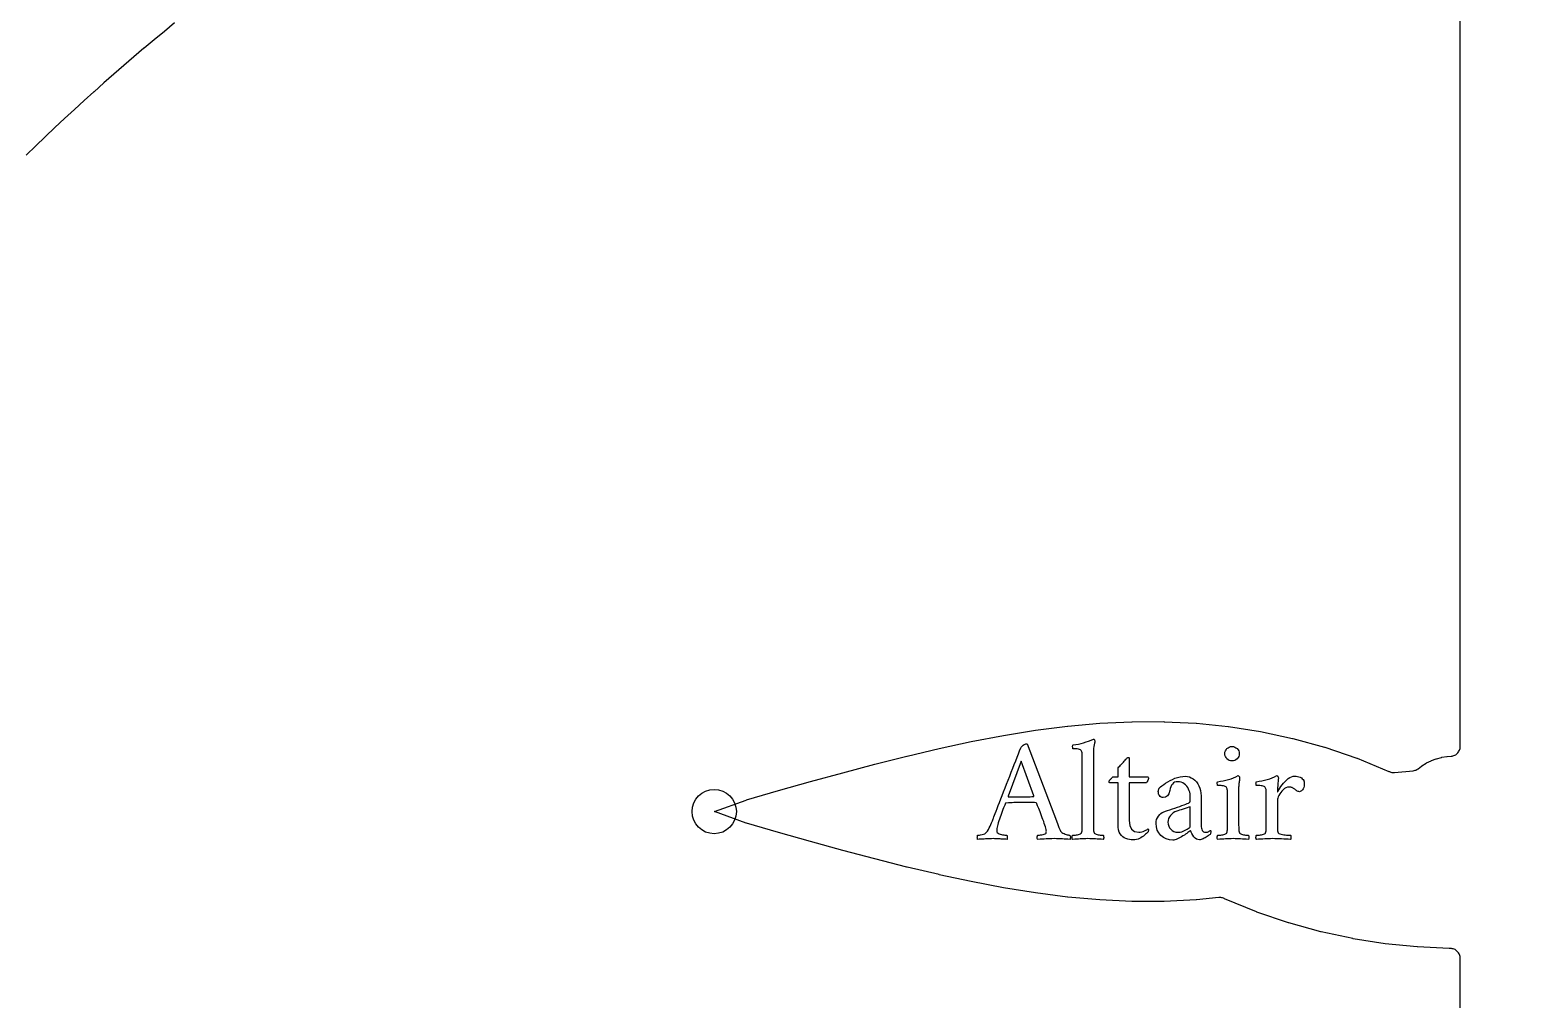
# Model space of a CAD drawing. Header units: millimetres. Extents: x -94 to 94, y -94 to 94.
# Drawn here: x -38.47 to -0.31, y 44.94 to 69.72 of the extents above; entities that cross this region are included whole.
import ezdxf

# ---------------------------------------------------------------- set-up
doc = ezdxf.new("R2010")
doc.units = ezdxf.units.MM
for name, color, linetype in [('CUT_INNER', 6, 'Continuous'), ('ENGRAVE', 7, 'Continuous'), ('TEXT', 5, 'Continuous')]:
    doc.layers.add(name, color=color, linetype=linetype)

msp = doc.modelspace()

# ---------------------------------------------------------------- linework, layer by layer
at = {"layer": 'CUT_INNER'}
for points in [[(-1.89, 30.3648), (-1.89, 45.9868), (-1.8912, 46.0113), (-1.8948, 46.0356), (-1.9008, 46.0594), (-1.909, 46.0825), (-1.9195, 46.1047), (-1.9322, 46.1257), (-1.9468, 46.1454), (-1.9633, 46.1636), (-1.9815, 46.1801), (-2.0012, 46.1947), (-2.0223, 46.2073), (-2.0445, 46.2178), (-2.0676, 46.226), (-2.0914, 46.232), (-2.1157, 46.2356), (-2.1402, 46.2368), (-2.1629, 46.2367), (-2.1691, 46.2369), (-2.9845, 46.2765), (-2.991, 46.277), (-3.8061, 46.3594), (-3.8128, 46.3602), (-4.6277, 46.4875), (-4.6346, 46.4888), (-5.4494, 46.6632), (-5.4564, 46.6649), (-6.2711, 46.889), (-6.2782, 46.8912), (-7.0926, 47.1684), (-7.1001, 47.1712), (-7.9137, 47.5078), (-7.9269, 47.5139), (-7.9269, 47.5139), (-7.9439, 47.5215), (-7.9664, 47.5291), (-7.9895, 47.5346), (-8.0131, 47.5378), (-8.0368, 47.5388), (-8.0605, 47.5376), (-8.637, 47.4793), (-8.6435, 47.4788), (-9.4589, 47.4392), (-9.4651, 47.4391), (-10.2809, 47.4397), (-10.2866, 47.4398), (-11.1028, 47.478), (-11.1081, 47.4784), (-11.9249, 47.5513), (-11.9296, 47.5518), (-12.7469, 47.6561), (-12.751, 47.6567), (-13.5689, 47.7889), (-13.5725, 47.7895), (-14.391, 47.9462), (-14.3939, 47.9468), (-15.213, 48.124), (-15.2154, 48.1246), (-16.035, 48.3188), (-16.0368, 48.3192), (-16.857, 48.5267), (-16.8583, 48.5271), (-17.6784, 48.7445), (-18.5003, 48.9697), (-19.3222, 49.2011), (-19.3235, 49.2014), (-20.141, 49.441), (-20.1481, 49.4433), (-20.9603, 49.7352), (-20.9655, 49.7373), (-20.9603, 49.7395), (-20.1481, 50.0314), (-20.141, 50.0337), (-19.3235, 50.2732), (-19.3222, 50.2736), (-18.502, 50.5045), (-17.6804, 50.7296), (-16.8583, 50.9475), (-16.857, 50.9479), (-16.0368, 51.1554), (-16.035, 51.1559), (-15.2154, 51.3501), (-15.213, 51.3506), (-14.3939, 51.5279), (-14.391, 51.5285), (-13.5725, 51.6851), (-13.5689, 51.6857), (-12.751, 51.818), (-12.7469, 51.8186), (-11.9296, 51.9229), (-11.9249, 51.9234), (-11.1081, 51.9962), (-11.1028, 51.9966), (-10.2866, 52.0348), (-10.2809, 52.035), (-9.4651, 52.0356), (-9.4589, 52.0354), (-8.6435, 51.9958), (-8.637, 51.9953), (-7.8219, 51.913), (-7.8152, 51.9121), (-7.0002, 51.7848), (-6.9934, 51.7836), (-6.1786, 51.6091), (-6.1716, 51.6074), (-5.3569, 51.3833), (-5.3498, 51.3812), (-4.5354, 51.104), (-4.5279, 51.1011), (-3.7143, 50.7645), (-3.7011, 50.7584), (-3.7011, 50.7585), (-3.6841, 50.7508), (-3.6616, 50.7432), (-3.6385, 50.7377), (-3.6149, 50.7345), (-3.5912, 50.7335), (-3.5675, 50.7348), (-3.0908, 50.7829), (-3.068, 50.7863), (-3.0456, 50.7918), (-3.0237, 50.7993), (-3.0027, 50.8088), (-2.9827, 50.8201), (-2.9637, 50.8333), (-2.8779, 50.8992), (-2.8678, 50.9062), (-2.7601, 50.9731), (-2.7494, 50.9791), (-2.6356, 51.0352), (-2.6244, 51.0401), (-2.5056, 51.0847), (-2.494, 51.0885), (-2.3715, 51.1213), (-2.3595, 51.1239), (-2.2343, 51.1445), (-2.2222, 51.1459), (-2.1237, 51.1524), (-2.0987, 51.1553), (-2.0743, 51.1607), (-2.0504, 51.1685), (-2.0275, 51.1786), (-2.0057, 51.191), (-1.9852, 51.2055), (-1.9663, 51.222), (-1.9492, 51.2403), (-1.934, 51.2603), (-1.9208, 51.2816), (-1.9099, 51.3042), (-1.9012, 51.3277), (-1.895, 51.352), (-1.8913, 51.3768), (-1.89, 51.4019), (-1.89, 81.9231)], [(-34.7636, 69.8963), (-35.0249, 69.6832), (-35.0261, 69.6822), (-35.2861, 69.4674), (-35.2873, 69.4665), (-35.546, 69.2501), (-35.5472, 69.2491), (-35.8046, 69.0312), (-35.8057, 69.0302), (-36.0618, 68.8108), (-36.0629, 68.8097), (-36.3176, 68.5887), (-36.3188, 68.5877), (-36.5721, 68.3651), (-36.5732, 68.3641), (-36.8252, 68.1399), (-36.8263, 68.1389), (-37.0769, 67.9132), (-37.078, 67.9121), (-37.3272, 67.6849), (-37.3283, 67.6839), (-37.5761, 67.4551), (-37.5772, 67.454), (-37.8236, 67.2238), (-37.8247, 67.2227), (-38.0697, 66.9909), (-38.0708, 66.9899), (-38.3143, 66.7566), (-38.3154, 66.7555), (-38.5575, 66.5207)]]:
    msp.add_lwpolyline(points, dxfattribs=at)
at = {"layer": 'ENGRAVE'}
for centre, radius in [((0, 27.004), 62.3363), ((-20.9663, 49.7373), 0.567)]:
    msp.add_circle(centre, radius, dxfattribs=at)
at = {"layer": 'TEXT'}
for points in [[(-11.5535, 51.0889), (-11.5537, 51.1106), (-11.554, 51.1345), (-11.5546, 51.1605), (-11.5554, 51.1886), (-11.5572, 51.2163), (-11.5606, 51.2409), (-11.5657, 51.2624), (-11.5724, 51.2809), (-11.5831, 51.2997), (-11.6001, 51.3148), (-11.6235, 51.3261), (-11.6533, 51.3336), (-11.6868, 51.3385), (-11.7215, 51.3421), (-11.7574, 51.3442), (-11.7945, 51.3449), (-11.7963, 51.3478), (-11.7978, 51.3566), (-11.7991, 51.3713), (-11.8001, 51.3919), (-11.8003, 51.4128), (-11.7987, 51.4282), (-11.7955, 51.4382), (-11.7907, 51.4428), (-11.7215, 51.4518), (-11.6533, 51.4639), (-11.586, 51.4791), (-11.5197, 51.4973), (-11.4547, 51.5179), (-11.3917, 51.5402), (-11.3305, 51.5641), (-11.2712, 51.5896), (-11.2638, 51.5883), (-11.2566, 51.5844), (-11.2497, 51.5779), (-11.243, 51.5689), (-11.2372, 51.5586), (-11.2331, 51.5486), (-11.2306, 51.5389), (-11.2298, 51.5294), (-11.2311, 51.5242), (-11.235, 51.5086), (-11.2414, 51.4828), (-11.2505, 51.4465), (-11.2595, 51.4006), (-11.266, 51.3458), (-11.2699, 51.2821), (-11.2712, 51.2093), (-11.2712, 49.4625), (-11.2711, 49.4218), (-11.2707, 49.3825), (-11.2701, 49.3446), (-11.2693, 49.3081), (-11.2675, 49.274), (-11.2641, 49.2432), (-11.2591, 49.2157), (-11.2524, 49.1914), (-11.2461, 49.1823), (-11.235, 49.1736), (-11.2188, 49.1653), (-11.1978, 49.1576), (-11.1738, 49.1506), (-11.1488, 49.1448), (-11.123, 49.1403), (-11.0961, 49.1368), (-11.0708, 49.1344), (-11.0495, 49.1326), (-11.0322, 49.1316), (-11.019, 49.1312), (-11.0139, 49.1223), (-11.01, 49.1105), (-11.0073, 49.0959), (-11.0058, 49.0785), (-11.0059, 49.0611), (-11.0081, 49.0465), (-11.0125, 49.0347), (-11.019, 49.0258), (-11.0738, 49.0294), (-11.1253, 49.0328), (-11.1735, 49.036), (-11.2185, 49.039), (-11.2632, 49.0414), (-11.3107, 49.0432), (-11.3611, 49.0443), (-11.4142, 49.0446), (-11.4657, 49.0443), (-11.5145, 49.0432), (-11.5607, 49.0414), (-11.6044, 49.039), (-11.6485, 49.036), (-11.6961, 49.0328), (-11.7473, 49.0294), (-11.802, 49.0258), (-11.8085, 49.0347), (-11.8128, 49.0465), (-11.8151, 49.0611), (-11.8152, 49.0785), (-11.8137, 49.0959), (-11.811, 49.1105), (-11.8071, 49.1223), (-11.802, 49.1312), (-11.7888, 49.1316), (-11.7719, 49.1326), (-11.7512, 49.1344), (-11.7267, 49.1368), (-11.7006, 49.1403), (-11.675, 49.1448), (-11.6498, 49.1506), (-11.6251, 49.1576), (-11.6034, 49.1653), (-11.5874, 49.1736), (-11.5771, 49.1823), (-11.5724, 49.1914), (-11.5657, 49.2157), (-11.5606, 49.2432), (-11.5572, 49.274), (-11.5554, 49.3081), (-11.5546, 49.3446), (-11.554, 49.3825), (-11.5537, 49.4218), (-11.5535, 49.4625)], [(-13.835, 49.5491), (-13.8328, 49.5549), (-13.826, 49.5721), (-13.8149, 49.601), (-13.7992, 49.6413), (-13.7798, 49.6916), (-13.7573, 49.75), (-13.7318, 49.8167), (-13.7032, 49.8917), (-13.672, 49.973), (-13.6388, 50.0587), (-13.6033, 50.149), (-13.5658, 50.2437), (-13.5271, 50.3413), (-13.4882, 50.4404), (-13.449, 50.5409), (-13.4096, 50.6427), (-13.3704, 50.7443), (-13.3319, 50.8437), (-13.2942, 50.941), (-13.2571, 51.0362), (-13.2215, 51.1275), (-13.1879, 51.2131), (-13.1565, 51.2931), (-13.1272, 51.3675), (-13.1174, 51.383), (-13.1032, 51.3995), (-13.0845, 51.4169), (-13.0613, 51.4352), (-13.0374, 51.4517), (-13.0166, 51.4635), (-12.9989, 51.4705), (-12.9842, 51.4729), (-12.9807, 51.4728), (-12.978, 51.4724), (-12.976, 51.4718), (-12.9747, 51.471), (-12.9734, 51.4699), (-12.9714, 51.4686), (-12.9687, 51.4671), (-12.9653, 51.4653), (-12.2161, 49.5001), (-12.1792, 49.4032), (-12.1512, 49.3307), (-12.1321, 49.2827), (-12.122, 49.2592), (-12.1104, 49.2392), (-12.0943, 49.2206), (-12.0737, 49.2034), (-12.0486, 49.1877), (-12.0213, 49.1737), (-11.994, 49.1618), (-11.9667, 49.152), (-11.9394, 49.1444), (-11.9146, 49.1386), (-11.8947, 49.1345), (-11.8798, 49.132), (-11.8698, 49.1312), (-11.8634, 49.1205), (-11.8594, 49.1072), (-11.8578, 49.0913), (-11.8585, 49.0728), (-11.8604, 49.0551), (-11.8623, 49.0413), (-11.8641, 49.0316), (-11.866, 49.0258), (-11.9192, 49.0294), (-11.9696, 49.0328), (-12.0171, 49.036), (-12.0618, 49.039), (-12.1072, 49.0414), (-12.1568, 49.0432), (-12.2107, 49.0443), (-12.2688, 49.0446), (-12.3301, 49.0443), (-12.386, 49.0432), (-12.4365, 49.0414), (-12.4816, 49.039), (-12.5266, 49.036), (-12.5771, 49.0328), (-12.633, 49.0294), (-12.6943, 49.0258), (-12.7007, 49.0347), (-12.7051, 49.0465), (-12.7073, 49.0611), (-12.7074, 49.0785), (-12.7057, 49.0959), (-12.7023, 49.1105), (-12.6972, 49.1223), (-12.6905, 49.1312), (-12.6712, 49.132), (-12.6472, 49.1345), (-12.6185, 49.1386), (-12.5851, 49.1444), (-12.5521, 49.1516), (-12.5249, 49.1599), (-12.5032, 49.1694), (-12.4872, 49.1801), (-12.4806, 49.1891), (-12.4759, 49.2008), (-12.4731, 49.2154), (-12.4721, 49.2328), (-12.4737, 49.2527), (-12.4783, 49.2785), (-12.4859, 49.3101), (-12.4966, 49.3477), (-12.5097, 49.3894), (-12.5244, 49.4338), (-12.5407, 49.4807), (-12.5587, 49.5303), (-12.5776, 49.5807), (-12.5964, 49.6305), (-12.6152, 49.6796), (-12.634, 49.7279), (-12.652, 49.7738), (-12.6684, 49.8154), (-12.6831, 49.8529), (-12.6961, 49.886), (-12.7069, 49.9132), (-12.7145, 49.9326), (-12.7191, 49.9443), (-12.7206, 49.9482), (-12.7211, 49.9486), (-12.7225, 49.95), (-12.7249, 49.9524), (-12.7282, 49.9557), (-12.7319, 49.959), (-12.7357, 49.9613), (-12.7394, 49.9627), (-12.7432, 49.9632), (-12.7731, 49.9649), (-12.8063, 49.966), (-12.8427, 49.9667), (-12.8825, 49.967), (-12.9232, 49.967), (-12.9625, 49.967), (-13.0004, 49.967), (-13.0369, 49.967), (-13.0463, 49.967), (-13.0557, 49.967), (-13.0651, 49.967), (-13.0745, 49.967), (-13.0837, 49.967), (-13.0924, 49.967), (-13.1006, 49.967), (-13.1084, 49.967), (-13.1627, 49.9669), (-13.2129, 49.9665), (-13.2587, 49.9659), (-13.3004, 49.9651), (-13.3427, 49.9638), (-13.3907, 49.9618), (-13.4444, 49.9591), (-13.5037, 49.9557), (-13.5058, 49.9553), (-13.5084, 49.9543), (-13.5115, 49.9525), (-13.515, 49.95), (-13.5183, 49.9476), (-13.5206, 49.9458), (-13.522, 49.9447), (-13.5225, 49.9444), (-13.5243, 49.9397), (-13.5296, 49.9256), (-13.5384, 49.902), (-13.5507, 49.8691), (-13.5656, 49.8297), (-13.5818, 49.7867), (-13.5995, 49.7403), (-13.6185, 49.6903), (-13.6377, 49.6393), (-13.6557, 49.59), (-13.6725, 49.5424), (-13.6882, 49.4964), (-13.7036, 49.4512), (-13.7159, 49.4098), (-13.7252, 49.3721), (-13.7315, 49.3383), (-13.7356, 49.3079), (-13.7385, 49.2808), (-13.7403, 49.2571), (-13.7409, 49.2366), (-13.7372, 49.217), (-13.7263, 49.1994), (-13.708, 49.184), (-13.6825, 49.1707), (-13.6531, 49.1596), (-13.6232, 49.1505), (-13.5929, 49.1436), (-13.562, 49.1387), (-13.5339, 49.1354), (-13.5117, 49.1331), (-13.4953, 49.1317), (-13.4849, 49.1312), (-13.4813, 49.1254), (-13.4783, 49.1157), (-13.4757, 49.1019), (-13.4736, 49.0841), (-13.4724, 49.0657), (-13.4726, 49.0498), (-13.4743, 49.0365), (-13.4773, 49.0258), (-13.5118, 49.0277), (-13.5437, 49.0296), (-13.573, 49.0314), (-13.5997, 49.0333), (-13.6251, 49.0352), (-13.6505, 49.0371), (-13.6759, 49.039), (-13.7013, 49.0408), (-13.7288, 49.0425), (-13.7602, 49.0437), (-13.7956, 49.0444), (-13.835, 49.0446), (-13.8748, 49.0444), (-13.9112, 49.0437), (-13.9444, 49.0425), (-13.9743, 49.0408), (-14.0025, 49.039), (-14.0308, 49.0371), (-14.059, 49.0352), (-14.0872, 49.0333), (-14.1173, 49.0314), (-14.1512, 49.0296), (-14.1889, 49.0277), (-14.2303, 49.0258), (-14.2336, 49.0316), (-14.2359, 49.0413), (-14.2373, 49.0551), (-14.2378, 49.0728), (-14.2373, 49.0913), (-14.2359, 49.1072), (-14.2336, 49.1205), (-14.2303, 49.1312), (-14.2104, 49.1323), (-14.1846, 49.1354), (-14.153, 49.1407), (-14.1155, 49.1481), (-14.0784, 49.1579), (-14.0482, 49.1703), (-14.0248, 49.1852), (-14.0082, 49.2027), (-13.981, 49.2396), (-13.9559, 49.2785), (-13.933, 49.3196), (-13.9122, 49.3627), (-13.8925, 49.4076), (-13.8731, 49.4536), (-13.8539, 49.5007), (-13.835, 49.5491)], [(-7.9093, 51.2169), (-7.9058, 51.2532), (-7.8956, 51.287), (-7.8786, 51.3182), (-7.8547, 51.3468), (-7.8261, 51.3706), (-7.7949, 51.3877), (-7.7611, 51.3979), (-7.7248, 51.4013), (-7.6884, 51.3979), (-7.6547, 51.3877), (-7.6235, 51.3706), (-7.5949, 51.3468), (-7.571, 51.3182), (-7.554, 51.287), (-7.5437, 51.2532), (-7.5403, 51.2169), (-7.5437, 51.1805), (-7.554, 51.1468), (-7.571, 51.1156), (-7.5949, 51.087), (-7.6235, 51.0631), (-7.6547, 51.046), (-7.6884, 51.0358), (-7.7248, 51.0324), (-7.7611, 51.0358), (-7.7949, 51.046), (-7.8261, 51.0631), (-7.8547, 51.087), (-7.8786, 51.1156), (-7.8956, 51.1468), (-7.9058, 51.1805), (-7.9093, 51.2169)], [(-13.1159, 51.0286), (-13.451, 50.1326), (-13.4509, 50.1322), (-13.4505, 50.1307), (-13.4499, 50.1284), (-13.4491, 50.1251), (-13.448, 50.1218), (-13.4467, 50.1194), (-13.4452, 50.118), (-13.4435, 50.1176), (-13.4059, 50.1158), (-13.3649, 50.1143), (-13.3203, 50.113), (-13.2722, 50.1119), (-13.2247, 50.1111), (-13.1823, 50.1105), (-13.1447, 50.1102), (-13.1122, 50.11), (-13.0699, 50.1103), (-13.0298, 50.111), (-12.9918, 50.1122), (-12.9559, 50.1138), (-12.9203, 50.1157), (-12.883, 50.1176), (-12.844, 50.1194), (-12.8034, 50.1213), (-12.8, 50.1219), (-12.7973, 50.1237), (-12.7953, 50.1266), (-12.794, 50.1307), (-12.7932, 50.1349), (-12.7926, 50.1378), (-12.7923, 50.1396), (-12.7922, 50.1402)], [(-10.3564, 50.6258), (-9.882, 50.6258), (-9.8738, 50.6232), (-9.8679, 50.6155), (-9.8643, 50.6025), (-9.8632, 50.5844), (-9.8665, 50.5564), (-9.8763, 50.5289), (-9.8928, 50.5018), (-9.9159, 50.4752), (-10.3564, 50.4752), (-10.3564, 49.5114), (-10.3411, 49.3797), (-10.2952, 49.2856), (-10.2187, 49.2291), (-10.1116, 49.2103), (-10.0712, 49.2124), (-10.0326, 49.2187), (-9.9959, 49.2293), (-9.9611, 49.2441), (-9.9302, 49.2599), (-9.9055, 49.2733), (-9.8869, 49.2844), (-9.8745, 49.2931), (-9.8695, 49.2903), (-9.866, 49.2856), (-9.8639, 49.279), (-9.8632, 49.2705), (-9.8641, 49.2514), (-9.8669, 49.2357), (-9.8716, 49.2232), (-9.8782, 49.214), (-9.8932, 49.1978), (-9.9116, 49.1792), (-9.9336, 49.1583), (-9.9592, 49.135), (-9.9878, 49.1112), (-10.0189, 49.0888), (-10.0527, 49.0679), (-10.0891, 49.0484), (-10.1276, 49.0319), (-10.1681, 49.0201), (-10.2105, 49.0131), (-10.2547, 49.0107), (-10.3014, 49.0128), (-10.3474, 49.0192), (-10.3927, 49.0298), (-10.4373, 49.0446), (-10.4795, 49.0648), (-10.5178, 49.0917), (-10.552, 49.1251), (-10.5822, 49.1651), (-10.6069, 49.2128), (-10.6246, 49.2696), (-10.6352, 49.3352), (-10.6387, 49.4098), (-10.6387, 50.4752), (-10.8533, 50.4752), (-10.8568, 50.476), (-10.8599, 50.4785), (-10.8625, 50.4826), (-10.8646, 50.4884), (-10.8662, 50.4946), (-10.8674, 50.5002), (-10.8681, 50.505), (-10.8684, 50.5091), (-10.8669, 50.5142), (-10.8627, 50.5218), (-10.8557, 50.532), (-10.8458, 50.5449), (-10.8344, 50.5589), (-10.8227, 50.5726), (-10.8108, 50.5862), (-10.7987, 50.5995), (-10.788, 50.611), (-10.7804, 50.6192), (-10.7758, 50.6242), (-10.7742, 50.6258), (-10.6387, 50.6258), (-10.6387, 50.8555), (-10.6191, 50.877), (-10.5978, 50.9002), (-10.5748, 50.925), (-10.5502, 50.9515), (-10.5254, 50.9783), (-10.5018, 51.0042), (-10.4793, 51.0291), (-10.458, 51.0531), (-10.4396, 51.0739), (-10.426, 51.0893), (-10.4171, 51.0993), (-10.4128, 51.1039), (-10.4049, 51.1105), (-10.3964, 51.1152), (-10.3871, 51.1181), (-10.3771, 51.119), (-10.368, 51.1183), (-10.3615, 51.1162), (-10.3576, 51.1126), (-10.3564, 51.1077)], [(-8.9182, 50.6409), (-8.8663, 50.6366), (-8.8161, 50.6239), (-8.7675, 50.6027), (-8.7206, 50.5731), (-8.6767, 50.5364), (-8.6373, 50.494), (-8.6023, 50.446), (-8.5719, 50.3924), (-8.5472, 50.334), (-8.5295, 50.2719), (-8.5189, 50.206), (-8.5154, 50.1364), (-8.5154, 49.3797), (-8.5137, 49.3452), (-8.5088, 49.3133), (-8.5006, 49.284), (-8.489, 49.2573), (-8.4737, 49.2351), (-8.4542, 49.2192), (-8.4304, 49.2097), (-8.4024, 49.2065), (-8.3775, 49.2079), (-8.3554, 49.2121), (-8.3361, 49.2192), (-8.3196, 49.2291), (-8.306, 49.2392), (-8.2951, 49.247), (-8.2871, 49.2524), (-8.282, 49.2554), (-8.2784, 49.2547), (-8.2754, 49.2526), (-8.2728, 49.2491), (-8.2707, 49.2441), (-8.269, 49.2387), (-8.2679, 49.2338), (-8.2671, 49.2293), (-8.2669, 49.2253), (-8.2681, 49.2053), (-8.2716, 49.1867), (-8.2775, 49.1696), (-8.2857, 49.1538), (-8.2988, 49.1434), (-8.3154, 49.1312), (-8.3355, 49.1171), (-8.3591, 49.1011), (-8.3848, 49.0846), (-8.4109, 49.0691), (-8.4375, 49.0545), (-8.4646, 49.0408), (-8.491, 49.0293), (-8.5159, 49.0211), (-8.539, 49.0161), (-8.5606, 49.0145), (-8.599, 49.0194), (-8.6354, 49.0343), (-8.6696, 49.059), (-8.7017, 49.0936), (-8.7301, 49.1333), (-8.753, 49.1736), (-8.7706, 49.2143), (-8.7827, 49.2554), (-8.7927, 49.2463), (-8.8076, 49.2338), (-8.8275, 49.218), (-8.8523, 49.199), (-8.8807, 49.1781), (-8.9112, 49.1571), (-8.9437, 49.1358), (-8.9785, 49.1143), (-9.0141, 49.0933), (-9.0495, 49.0738), (-9.0847, 49.0557), (-9.1196, 49.039), (-9.1532, 49.025), (-9.1841, 49.015), (-9.2125, 49.009), (-9.2382, 49.007), (-9.325, 49.0146), (-9.4048, 49.0376), (-9.4775, 49.0758), (-9.5432, 49.1293), (-9.5975, 49.1939), (-9.6363, 49.2653), (-9.6596, 49.3436), (-9.6674, 49.4286), (-9.6635, 49.4831), (-9.6519, 49.5336), (-9.6325, 49.58), (-9.6053, 49.6225), (-9.5743, 49.6593), (-9.5436, 49.6889), (-9.5132, 49.7111), (-9.4829, 49.726), (-9.4287, 49.7452), (-9.3714, 49.7651), (-9.311, 49.7857), (-9.2476, 49.807), (-9.1837, 49.8285), (-9.122, 49.8498), (-9.0623, 49.8709), (-9.0048, 49.8917), (-8.9521, 49.9112), (-8.9069, 49.9284), (-8.8693, 49.9432), (-8.8392, 49.9557), (-8.8255, 49.9617), (-8.8147, 49.9684), (-8.8067, 49.9758), (-8.8015, 49.9839), (-8.7982, 49.9944), (-8.7959, 50.0089), (-8.7944, 50.0273), (-8.794, 50.0498), (-8.794, 50.1477), (-8.7966, 50.189), (-8.8043, 50.23), (-8.8173, 50.2709), (-8.8354, 50.3115), (-8.858, 50.3503), (-8.8843, 50.3858), (-8.9145, 50.418), (-8.9483, 50.447), (-8.9853, 50.4709), (-9.0246, 50.4879), (-9.0662, 50.4982), (-9.1102, 50.5016), (-9.1542, 50.4978), (-9.1921, 50.4865), (-9.2239, 50.4677), (-9.2495, 50.4413), (-9.2705, 50.4082), (-9.2881, 50.3689), (-9.3025, 50.3235), (-9.3135, 50.2719), (-9.337, 50.1945), (-9.3738, 50.1392), (-9.4236, 50.106), (-9.4867, 50.095), (-9.515, 50.098), (-9.5399, 50.1072), (-9.5612, 50.1225), (-9.5789, 50.1439), (-9.5929, 50.1689), (-9.6029, 50.1947), (-9.6089, 50.2216), (-9.6109, 50.2493), (-9.6105, 50.2563), (-9.609, 50.2658), (-9.6067, 50.2779), (-9.6034, 50.2926), (-9.5994, 50.3076), (-9.5949, 50.3204), (-9.59, 50.3311), (-9.5846, 50.3397), (-9.5533, 50.3672), (-9.5159, 50.3971), (-9.4723, 50.4293), (-9.4227, 50.4639), (-9.3682, 50.4985), (-9.3102, 50.5307), (-9.2487, 50.5606), (-9.1836, 50.5882), (-9.1169, 50.6112), (-9.0505, 50.6277), (-8.9842, 50.6376), (-8.9182, 50.6409)], [(-7.5554, 49.4625), (-7.5553, 49.4218), (-7.5549, 49.3825), (-7.5543, 49.3446), (-7.5535, 49.3081), (-7.5517, 49.274), (-7.5483, 49.2432), (-7.5433, 49.2157), (-7.5365, 49.1914), (-7.5303, 49.1823), (-7.5191, 49.1736), (-7.503, 49.1653), (-7.482, 49.1576), (-7.4581, 49.1506), (-7.4335, 49.1448), (-7.4082, 49.1403), (-7.3822, 49.1368), (-7.3577, 49.1344), (-7.337, 49.1326), (-7.3201, 49.1316), (-7.3069, 49.1312), (-7.3018, 49.1223), (-7.298, 49.1105), (-7.2953, 49.0959), (-7.2937, 49.0785), (-7.2938, 49.0611), (-7.2961, 49.0465), (-7.3004, 49.0347), (-7.3069, 49.0258), (-7.3616, 49.0294), (-7.4128, 49.0328), (-7.4604, 49.036), (-7.5045, 49.039), (-7.5484, 49.0414), (-7.5954, 49.0432), (-7.6454, 49.0443), (-7.6984, 49.0446), (-7.75, 49.0443), (-7.7991, 49.0432), (-7.846, 49.0414), (-7.8904, 49.039), (-7.9354, 49.036), (-7.9836, 49.0328), (-8.0351, 49.0294), (-8.09, 49.0258), (-8.0964, 49.0347), (-8.1008, 49.0465), (-8.103, 49.0611), (-8.1031, 49.0785), (-8.1016, 49.0959), (-8.0989, 49.1105), (-8.095, 49.1223), (-8.09, 49.1312), (-8.0767, 49.1316), (-8.0594, 49.1326), (-8.0381, 49.1344), (-8.0128, 49.1368), (-7.9858, 49.1403), (-7.9596, 49.1448), (-7.9341, 49.1506), (-7.9093, 49.1576), (-7.8876, 49.1653), (-7.8716, 49.1736), (-7.8613, 49.1823), (-7.8566, 49.1914), (-7.8498, 49.2157), (-7.8448, 49.2432), (-7.8414, 49.274), (-7.8396, 49.3081), (-7.8388, 49.3446), (-7.8382, 49.3825), (-7.8378, 49.4218), (-7.8377, 49.4625), (-7.8377, 50.1477), (-7.8378, 50.1679), (-7.8382, 50.191), (-7.8388, 50.2169), (-7.8396, 50.2456), (-7.8414, 50.274), (-7.8448, 50.2992), (-7.8498, 50.3211), (-7.8566, 50.3397), (-7.8648, 50.3553), (-7.8782, 50.3684), (-7.8968, 50.3789), (-7.9206, 50.3867), (-7.9469, 50.3926), (-7.9733, 50.3971), (-7.9996, 50.4002), (-8.026, 50.4018), (-8.05, 50.4026), (-8.0693, 50.4032), (-8.0839, 50.4036), (-8.0937, 50.4037), (-8.0956, 50.4093), (-8.0975, 50.4187), (-8.0994, 50.4319), (-8.1013, 50.4489), (-8.1022, 50.4663), (-8.1013, 50.4809), (-8.0984, 50.4926), (-8.0937, 50.5016), (-8.0227, 50.5122), (-7.9526, 50.5251), (-7.8834, 50.5404), (-7.8151, 50.558), (-7.749, 50.5783), (-7.6862, 50.6013), (-7.6267, 50.6272), (-7.5704, 50.6559), (-7.563, 50.6545), (-7.5558, 50.6503), (-7.5489, 50.6432), (-7.5422, 50.6333), (-7.5364, 50.6225), (-7.5323, 50.6126), (-7.5298, 50.6037), (-7.529, 50.5957), (-7.5295, 50.5875), (-7.5309, 50.574), (-7.5333, 50.5555), (-7.5365, 50.5317), (-7.5402, 50.5053), (-7.5436, 50.479), (-7.5468, 50.4526), (-7.5497, 50.4263), (-7.5522, 50.402), (-7.554, 50.382), (-7.555, 50.3663), (-7.5554, 50.3547)], [(-6.1172, 50.6446), (-6.0819, 50.6426), (-6.0476, 50.6366), (-6.0142, 50.6266), (-5.9817, 50.6126), (-5.9521, 50.5958), (-5.9271, 50.5773), (-5.9069, 50.5572), (-5.8913, 50.5355), (-5.8878, 50.5272), (-5.8848, 50.5176), (-5.8822, 50.5065), (-5.8801, 50.494), (-5.8784, 50.4806), (-5.8772, 50.4667), (-5.8765, 50.4524), (-5.8763, 50.4376), (-5.8792, 50.3903), (-5.8881, 50.35), (-5.9028, 50.3169), (-5.9233, 50.2907), (-5.9458, 50.271), (-5.9662, 50.2569), (-5.9844, 50.2484), (-6.0005, 50.2456), (-6.0191, 50.2472), (-6.0372, 50.2522), (-6.0549, 50.2604), (-6.0721, 50.2719), (-6.0888, 50.2846), (-6.105, 50.2964), (-6.1208, 50.3072), (-6.1361, 50.3171), (-6.1494, 50.3262), (-6.1629, 50.3345), (-6.1766, 50.3422), (-6.1906, 50.3491), (-6.2063, 50.3549), (-6.225, 50.359), (-6.2468, 50.3615), (-6.2716, 50.3623), (-6.3103, 50.3582), (-6.3474, 50.3458), (-6.3828, 50.3252), (-6.4165, 50.2964), (-6.4479, 50.2626), (-6.4763, 50.2272), (-6.5016, 50.1902), (-6.5238, 50.1514), (-6.5419, 50.1143), (-6.5549, 50.0818), (-6.5627, 50.054), (-6.5652, 50.031), (-6.5652, 49.4625), (-6.5651, 49.4218), (-6.5648, 49.3825), (-6.5642, 49.3446), (-6.5634, 49.3081), (-6.5616, 49.274), (-6.5582, 49.2432), (-6.5531, 49.2157), (-6.5464, 49.1914), (-6.5389, 49.1823), (-6.5238, 49.1736), (-6.5012, 49.1653), (-6.4711, 49.1576), (-6.4368, 49.1506), (-6.4015, 49.1448), (-6.3652, 49.1403), (-6.3281, 49.1368), (-6.2937, 49.1344), (-6.2659, 49.1326), (-6.2448, 49.1316), (-6.2302, 49.1312), (-6.2251, 49.1223), (-6.2212, 49.1105), (-6.2185, 49.0959), (-6.217, 49.0785), (-6.2171, 49.0611), (-6.2194, 49.0465), (-6.2237, 49.0347), (-6.2302, 49.0258), (-6.2869, 49.0294), (-6.3441, 49.0328), (-6.4017, 49.036), (-6.4598, 49.039), (-6.5177, 49.0414), (-6.5747, 49.0432), (-6.6307, 49.0443), (-6.6857, 49.0446), (-6.7379, 49.0443), (-6.7892, 49.0432), (-6.8396, 49.0414), (-6.889, 49.039), (-6.9389, 49.036), (-6.9907, 49.0328), (-7.0443, 49.0294), (-7.0998, 49.0258), (-7.1063, 49.0347), (-7.1107, 49.0465), (-7.1129, 49.0611), (-7.113, 49.0785), (-7.1115, 49.0959), (-7.1088, 49.1105), (-7.1049, 49.1223), (-7.0998, 49.1312), (-7.0865, 49.1316), (-7.0692, 49.1326), (-7.048, 49.1344), (-7.0227, 49.1368), (-6.9957, 49.1403), (-6.9695, 49.1448), (-6.944, 49.1506), (-6.9191, 49.1576), (-6.8975, 49.1653), (-6.8815, 49.1736), (-6.8711, 49.1823), (-6.8664, 49.1914), (-6.8597, 49.2157), (-6.8547, 49.2432), (-6.8512, 49.274), (-6.8495, 49.3081), (-6.8487, 49.3446), (-6.8481, 49.3825), (-6.8477, 49.4218), (-6.8476, 49.4625), (-6.8476, 50.1477), (-6.8477, 50.1679), (-6.8481, 50.191), (-6.8487, 50.2169), (-6.8495, 50.2456), (-6.8512, 50.274), (-6.8547, 50.2992), (-6.8597, 50.3211), (-6.8664, 50.3397), (-6.8747, 50.3553), (-6.8881, 50.3684), (-6.9067, 50.3789), (-6.9304, 50.3867), (-6.9568, 50.3926), (-6.9831, 50.3971), (-7.0095, 50.4002), (-7.0358, 50.4018), (-7.0598, 50.4026), (-7.0791, 50.4032), (-7.0937, 50.4036), (-7.1036, 50.4037), (-7.1055, 50.4093), (-7.1074, 50.4187), (-7.1092, 50.4319), (-7.1111, 50.4489), (-7.1121, 50.4663), (-7.1111, 50.4809), (-7.1083, 50.4926), (-7.1036, 50.5016), (-7.0325, 50.5122), (-6.9624, 50.5251), (-6.8932, 50.5404), (-6.825, 50.558), (-6.7589, 50.5783), (-6.6961, 50.6013), (-6.6365, 50.6272), (-6.5803, 50.6559), (-6.5729, 50.6545), (-6.5657, 50.6503), (-6.5588, 50.6432), (-6.5521, 50.6333), (-6.5463, 50.6225), (-6.5422, 50.6126), (-6.5397, 50.6037), (-6.5389, 50.5957), (-6.5394, 50.586), (-6.5408, 50.5684), (-6.5431, 50.5427), (-6.5464, 50.5091), (-6.5501, 50.4713), (-6.5535, 50.4333), (-6.5567, 50.3951), (-6.5596, 50.3566), (-6.5621, 50.3215), (-6.5638, 50.2931), (-6.5649, 50.2716), (-6.5652, 50.2569), (-6.5649, 50.2519), (-6.5638, 50.2484), (-6.5621, 50.2463), (-6.5596, 50.2456), (-6.5569, 50.2458), (-6.5544, 50.2465), (-6.5522, 50.2477), (-6.5502, 50.2493), (-6.5294, 50.2897), (-6.5045, 50.3317), (-6.4757, 50.3753), (-6.4429, 50.4206), (-6.407, 50.4651), (-6.369, 50.5063), (-6.3289, 50.5442), (-6.2866, 50.5787), (-6.2436, 50.6076), (-6.201, 50.6282), (-6.1589, 50.6405), (-6.1172, 50.6446)], [(-9.114, 49.2065), (-9.0813, 49.2084), (-9.0472, 49.214), (-9.0116, 49.2234), (-8.9747, 49.2366), (-8.9385, 49.252), (-8.905, 49.2681), (-8.8744, 49.285), (-8.8467, 49.3025), (-8.8236, 49.3193), (-8.8072, 49.334), (-8.7973, 49.3466), (-8.794, 49.3571), (-8.794, 49.8578), (-8.8321, 49.8458), (-8.8749, 49.8324), (-8.9225, 49.8176), (-8.9747, 49.8013), (-9.0257, 49.7853), (-9.0697, 49.7712), (-9.1067, 49.759), (-9.1366, 49.7486), (-9.1834, 49.7277), (-9.226, 49.7025), (-9.2643, 49.6731), (-9.2985, 49.6394), (-9.3265, 49.6016), (-9.3465, 49.5594), (-9.3585, 49.5131), (-9.3625, 49.4625), (-9.358, 49.4132), (-9.3446, 49.367), (-9.3222, 49.3238), (-9.2909, 49.2837), (-9.253, 49.2499), (-9.2109, 49.2258), (-9.1646, 49.2113), (-9.114, 49.2065)]]:
    msp.add_lwpolyline(points, close=True, dxfattribs=at)

doc.saveas('drawing.dxf')
